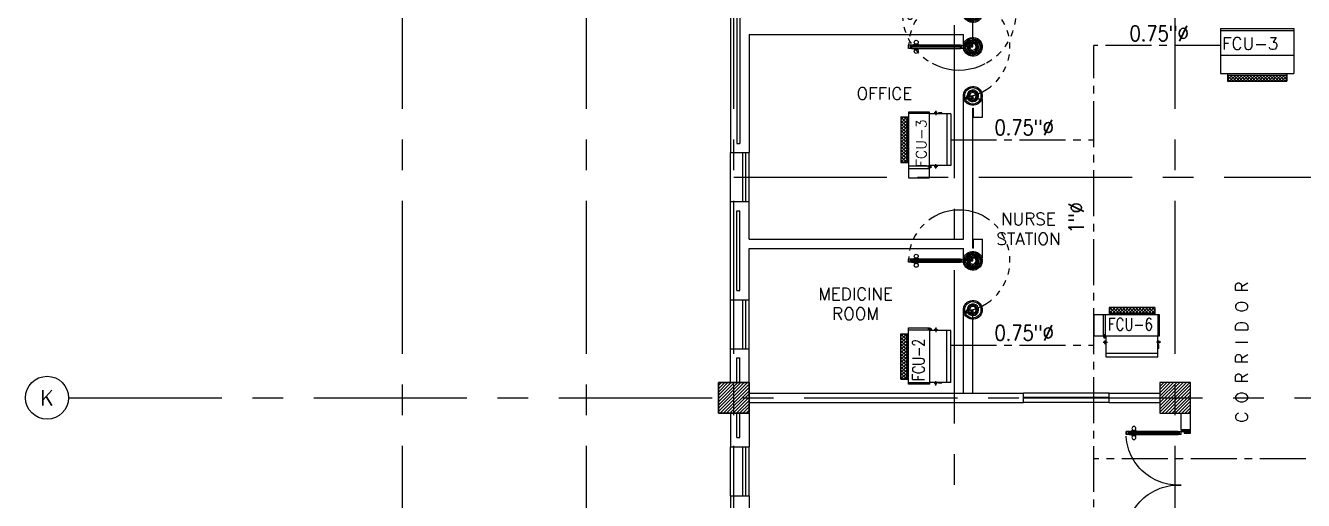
# Model space of a CAD drawing. Extents: x 417866242 to 417866861, y 43498051 to 43498155.
# Drawn here: x 417866777.72 to 417866798.56, y 43498125.16 to 43498132.91 of the extents above; entities that cross this region are included whole.
import ezdxf
from ezdxf.enums import TextEntityAlignment as Align

# ---------------------------------------------------------------- set-up
doc = ezdxf.new("R2010")
doc.units = 0
doc.header["$MEASUREMENT"] = 0
for name, pattern in [('CENTER2', [1.125, 0.75, -0.125, 0.125, -0.125]), ('CENTERX2', [4, 2.5, -0.5, 0.5, -0.5]), ('HIDDEN', [0.375, 0.25, -0.125])]:
    doc.linetypes.add(name, pattern=pattern)
doc.layers.get('0').update_dxf_attribs({"linetype": 'CONTINUOUS'})
for name, color, linetype in [('AC-CH', 6, 'CENTER2'), ('AC-CHT', 2, 'CONTINUOUS'), ('AX', 11, 'CONTINUOUS'), ('AX-CR', 7, 'CONTINUOUS'), ('AX-TXT', 2, 'CONTINUOUS'), ('AXES', 11, 'CENTERX2'), ('COL', 11, 'CONTINUOUS'), ('DOOR', 11, 'CONTINUOUS'), ('FCU', 6, 'CONTINUOUS'), ('HAT', 11, 'CONTINUOUS'), ('INSUL', 11, 'CONTINUOUS'), ('RM-NAME', 11, 'CONTINUOUS'), ('TEXTN', 2, 'CONTINUOUS'), ('WALL', 11, 'CONTINUOUS'), ('WIN', 11, 'CONTINUOUS')]:
    doc.layers.add(name, color=color, linetype=linetype)
doc.styles.add('KHRS2', font='ROMANS.shx', dxfattribs={"height": 200})
doc.styles.add('ROMANS', font='ROMANS.shx', dxfattribs={"width": 0.6})

# ---------------------------------------------------------------- blocks, each defined once
blk = doc.blocks.new('A$C1F6243B1')
at = {"layer": 'DOOR', "color": 0, "linetype": 'ByBlock'}
for p, q in [((0, 950), (0, 1000)), ((150, 1000), (0, 1000)), ((100, 950), (0, 950)), ((100, 975), (100, 950)), ((150, 975), (100, 975)), ((150, 1000), (150, 975)), ((150, 925), (150, 975)), ((200, 975), (150, 975)), ((150, 925), (200, 925)), ((180, 942), (180, 958)), ((180, 958), (200, 958)), ((200, 942), (180, 942)), ((200, 958), (200, 975)), ((200, 925), (200, 942)), ((978, 975), (978, 982)), ((978, 982), (1068, 982)), ((978, 925), (978, 918)), ((978, 918), (1068, 918)), ((990, 982), (990, 991)), ((1055, 991), (990, 991)), ((1055, 982), (990, 982)), ((990, 918), (990, 909)), ((1055, 918), (990, 918)), ((1055, 909), (990, 909)), ((1055, 982), (1055, 991)), ((1055, 918), (1055, 909)), ((1068, 975), (1068, 982)), ((1068, 925), (1068, 918)), ((1100, 975), (1100, 958)), ((1100, 975), (1150, 975)), ((1100, 958), (1120, 958)), ((1100, 942), (1100, 925)), ((1100, 942), (1120, 942)), ((1100, 925), (1150, 925)), ((1120, 958), (1120, 942)), ((1150, 975), (1150, 925)), ((1150, 925), (1150, 975)), ((100, 50), (0, 50)), ((0, 50), (0, 0)), ((0, 0), (150, 0)), ((150, 0), (0, 0)), ((100, 25), (100, 50)), ((150, 25), (100, 25)), ((150, 0), (150, 25))]:
    blk.add_line(p, q, dxfattribs=at)
at = {"layer": 'DOOR', "linetype": 'ByBlock'}
for p, q in [((0, 1000), (150, 1000)), ((200, 975), (1100, 975)), ((200, 958), (1100, 958)), ((200, 942), (1100, 942)), ((1100, 925), (200, 925))]:
    blk.add_line(p, q, dxfattribs=at)
at = {"layer": 'DOOR', "color": 9, "linetype": 'ByBlock'}
for p, q in [((0, 950), (40, 1000)), ((0, 950), (114, 1000)), ((0, 950), (100, 963)), ((0, 50), (40, 0)), ((0, 50), (114, 0)), ((0, 50), (100, 37))]:
    blk.add_line(p, q, dxfattribs=at)
at = {"layer": 'DOOR', "color": 0, "linetype": 'ByBlock'}
for centre in [(1023, 1024), (1023, 876)]:
    blk.add_circle(centre, 32.4, dxfattribs=at)
at = {"layer": 'DOOR', "color": 9, "linetype": 'ByBlock'}
for centre, radius, start, end in [((0, 950), 34.4, 0, 90), ((0, 950), 14.4, 0, 90), ((0, 950), 54.4, 0, 66.7926), ((0, 950), 74.4, 0, 42.2236), ((0, 950), 94.4, 0, 31.9818), ((0, 950), 114, 12.6226, 25.9162), ((0, 950), 134, 10.72, 21.8402), ((0, 950), 154, 13.7142, 18.8947), ((0, 50), 14.4, 270, 0), ((0, 50), 34.4, 270, 0), ((0, 50), 54.4, 293.2074, 0), ((0, 50), 74.4, 317.7764, 0), ((0, 50), 94.4, 328.0182, 0), ((0, 50), 134, 338.1598, 349.28), ((0, 50), 154, 341.1053, 346.2858)]:
    blk.add_arc(centre, radius, start, end, dxfattribs=at)
at = {"layer": 'DOOR', "linetype": 'HIDDEN', "ltscale": 0.5}
blk.add_arc((223, 950), 928, 265.5183, 1.544, dxfattribs=at)
blk = doc.blocks.new('A$C272A55A0')
at = {"layer": 'DOOR', "color": 0, "linetype": 'ByBlock'}
for p, q in [((0, 900), (0, 1050)), ((50, 1050), (0, 1050)), ((50, 950), (50, 1050)), ((1750, 950), (1750, 1050)), ((1750, 1050), (1800, 1050)), ((1800, 1050), (1800, 900)), ((0, 900), (25, 900)), ((25, 950), (50, 950)), ((25, 900), (25, 950)), ((75, 900), (25, 900)), ((25, 850), (25, 900)), ((42, 850), (25, 850)), ((58, 870), (42, 870)), ((42, 870), (42, 850)), ((58, 850), (58, 870)), ((75, 850), (58, 850)), ((75, 900), (75, 850)), ((1725, 900), (1775, 900)), ((1725, 900), (1725, 850)), ((1725, 850), (1742, 850)), ((1742, 870), (1758, 870)), ((1742, 850), (1742, 870)), ((1775, 950), (1750, 950)), ((1758, 870), (1758, 850)), ((1758, 850), (1775, 850)), ((1775, 900), (1775, 950)), ((1800, 900), (1775, 900)), ((1775, 850), (1775, 900)), ((25, 50), (42, 50)), ((25, 50), (25, 0)), ((25, 0), (75, 0)), ((75, 0), (25, 0)), ((42, 50), (42, 30)), ((42, 30), (58, 30)), ((58, 50), (75, 50)), ((58, 50), (58, 30)), ((75, 50), (75, 0)), ((1718, 160), (1709, 160)), ((1709, 95), (1709, 160)), ((1718, 95), (1709, 95)), ((1725, 173), (1718, 173)), ((1718, 173), (1718, 83)), ((1718, 95), (1718, 160)), ((1725, 83), (1718, 83)), ((1742, 50), (1725, 50)), ((1725, 50), (1725, 0)), ((1775, 0), (1725, 0)), ((1725, 0), (1775, 0)), ((1742, 50), (1742, 30)), ((1758, 30), (1742, 30)), ((1775, 50), (1758, 50)), ((1758, 50), (1758, 30)), ((1775, 173), (1782, 173)), ((1775, 83), (1782, 83)), ((1775, 50), (1775, 0)), ((1782, 173), (1782, 83)), ((1782, 160), (1791, 160)), ((1782, 95), (1782, 160)), ((1782, 95), (1791, 95)), ((1791, 95), (1791, 160))]:
    blk.add_line(p, q, dxfattribs=at)
at = {"layer": 'DOOR', "color": 9, "linetype": 'ByBlock'}
for p, q in [((50, 1050), (0, 1010)), ((50, 1050), (0, 937)), ((50, 1050), (37, 950)), ((1750, 1050), (1800, 1010)), ((1750, 1050), (1800, 937)), ((1750, 1050), (1763, 950))]:
    blk.add_line(p, q, dxfattribs=at)
at = {"layer": 'DOOR', "linetype": 'ByBlock'}
for p, q in [((25, 850), (25, 50)), ((42, 850), (42, 50)), ((58, 850), (58, 50)), ((75, 50), (75, 850)), ((1725, 50), (1725, 850)), ((1742, 850), (1742, 50)), ((1758, 850), (1758, 50)), ((1775, 850), (1775, 50))]:
    blk.add_line(p, q, dxfattribs=at)
at = {"layer": 'DOOR', "color": 0, "linetype": 'ByBlock'}
for centre in [(1676, 128), (1824, 128)]:
    blk.add_circle(centre, 32.4, dxfattribs=at)
at = {"layer": 'DOOR', "color": 9, "linetype": 'ByBlock'}
for centre, radius, start, end in [((50, 1050), 34.4, 180, 270), ((50, 1050), 14.4, 180, 270), ((1750, 1050), 14.4, 270, 0), ((1750, 1050), 34.4, 270, 0), ((50, 1050), 54.4, 203.2074, 270), ((50, 1050), 74.4, 227.7764, 270), ((50, 1050), 94.4, 238.0182, 270), ((50, 1050), 114, 244.0838, 257.3774), ((50, 1050), 134, 248.1598, 259.28), ((50, 1050), 154, 251.1053, 256.2858), ((1750, 1050), 54.4, 270, 336.7926), ((1750, 1050), 74.4, 270, 312.2236), ((1750, 1050), 94.4, 270, 301.9818), ((1750, 1050), 114, 282.6226, 295.9162), ((1750, 1050), 134, 280.72, 291.8402), ((1750, 1050), 154, 283.7142, 288.8947)]:
    blk.add_arc(centre, radius, start, end, dxfattribs=at)
at = {"layer": 'DOOR', "linetype": 'HIDDEN', "ltscale": 0.5}
for centre, start, end in [((50, 851), 268.3174, 3.2965), ((1750, 851), 176.7035, 271.6826)]:
    blk.add_arc(centre, 851, start, end, dxfattribs=at)
at = {"layer": 'WALL', "linetype": 'ByBlock'}
blk.add_line((1800, 900), (1800, 1050), dxfattribs=at)
blk = doc.blocks.new('DOOR90')
at = {"layer": 'DOOR', "color": 7, "linetype": 'ByBlock'}
for p, q in [((-150, 0), (0, 0)), ((-150, 0), (-150, -25)), ((0, -50), (-114, 0)), ((0, -50), (-40, 0)), ((0, -50), (0, 0)), ((-1000, -25), (-1050, -25)), ((-1050, -75), (-1050, -25)), ((-1050, -25), (-1050, -75)), ((-1000, -75), (-1050, -75)), ((-1000, -42), (-1020, -42)), ((-1020, -42), (-1020, -58)), ((-1000, -58), (-1020, -58)), ((-1000, -25), (-1000, -42)), ((-1000, -58), (-1000, -75)), ((-878, -18), (-968, -18)), ((-968, -25), (-968, -18)), ((-968, -75), (-968, -82)), ((-878, -82), (-968, -82)), ((-955, -9), (-890, -9)), ((-955, -18), (-955, -9)), ((-955, -18), (-890, -18)), ((-955, -82), (-890, -82)), ((-955, -82), (-955, -91)), ((-955, -91), (-890, -91)), ((-890, -18), (-890, -9)), ((-890, -82), (-890, -91)), ((-878, -25), (-878, -18)), ((-878, -75), (-878, -82)), ((-200, -25), (-150, -25)), ((-200, -42), (-200, -25)), ((-180, -42), (-200, -42)), ((-200, -58), (-180, -58)), ((-200, -75), (-200, -58)), ((-150, -75), (-200, -75)), ((-180, -58), (-180, -42)), ((-150, -25), (-100, -25)), ((-150, -75), (-150, -25)), ((-100, -25), (-100, -50)), ((0, -50), (-100, -37)), ((-100, -50), (0, -50)), ((-150, -875), (-100, -875)), ((-150, -900), (-150, -875)), ((-150, -900), (0, -900)), ((0, -900), (-150, -900)), ((0, -850), (-114, -900)), ((-100, -875), (-100, -850)), ((0, -850), (-100, -863)), ((-100, -850), (0, -850)), ((0, -850), (-40, -900)), ((0, -850), (0, -900))]:
    blk.add_line(p, q, dxfattribs=at)
at = {"layer": 'DOOR', "linetype": 'ByBlock'}
for p, q in [((-200, -25), (-1000, -25)), ((-200, -42), (-1000, -42)), ((-200, -58), (-1000, -58)), ((-1000, -75), (-200, -75))]:
    blk.add_line(p, q, dxfattribs=at)
at = {"layer": 'DOOR', "color": 7, "linetype": 'ByBlock'}
for centre in [(-923, 24), (-923, -124)]:
    blk.add_circle(centre, 32.4, dxfattribs=at)
for centre, radius, start, end in [((0, -50), 154, 161.1053, 166.2858), ((0, -50), 94.4, 148.0182, 180), ((0, -50), 134, 158.1598, 169.28), ((0, -50), 114, 154.0838, 167.3774), ((0, -50), 74.4, 137.7764, 180), ((0, -50), 54.4, 113.2074, 180), ((0, -50), 34.4, 90, 180), ((0, -50), 14.4, 90, 180), ((0, -850), 154, 193.7142, 198.8947), ((0, -850), 134, 190.72, 201.8402), ((0, -850), 94.4, 180, 211.9818), ((0, -850), 74.4, 180, 222.2236), ((0, -850), 54.4, 180, 246.7926), ((0, -850), 34.4, 180, 270), ((0, -850), 14.4, 180, 270)]:
    blk.add_arc(centre, radius, start, end, dxfattribs=at)
at = {"layer": 'DOOR', "linetype": 'HIDDEN', "ltscale": 0.5}
blk.add_arc((-222, -50), 828, 178.2701, 275.003, dxfattribs=at)
blk = doc.blocks.new('AXL')
at = {"layer": 'AX-CR'}
blk.add_circle((-350, 0), 350, dxfattribs=at)
at = {"layer": 'AX-TXT', "style": 'ROMANS'}
blk.add_attdef('AX', text='', height=250, dxfattribs=at).set_placement((-350, 0), align=Align.MIDDLE)
blk = doc.blocks.new('RM1')
at = {"layer": 'RM-NAME', "style": 'ROMANS'}
for tag, p in [('ROOMNAME1', (0, 324)), ('ROOMNAME2', (0, 0))]:
    blk.add_attdef(tag, text='', height=200, dxfattribs=at).set_placement(p, align=Align.MIDDLE)
blk = doc.blocks.new('*X91')
at = {"color": 0}
for p, q in [((31339, 162702), (31827, 163190)), ((31339, 162755), (31774, 163190)), ((31339, 162808), (31721, 163190)), ((31339, 162861), (31668, 163190)), ((31339, 162914), (31615, 163190)), ((31339, 162967), (31562, 163190)), ((31339, 163020), (31509, 163190)), ((31339, 163073), (31456, 163190)), ((31339, 163126), (31403, 163190)), ((31339, 163179), (31350, 163190)), ((31380, 162690), (31839, 163149)), ((31433, 162690), (31839, 163096)), ((31486, 162690), (31839, 163043)), ((31539, 162690), (31839, 162990)), ((31592, 162690), (31839, 162937)), ((31645, 162690), (31839, 162884)), ((31698, 162690), (31839, 162831)), ((31751, 162690), (31839, 162778)), ((31804, 162690), (31839, 162725))]:
    blk.add_line(p, q, dxfattribs=at)
blk = doc.blocks.new('*X90')
at = {"color": 0}
for p, q in [((24139, 162714), (24614, 163190)), ((24139, 162768), (24561, 163190)), ((24139, 162821), (24508, 163190)), ((24139, 162874), (24455, 163190)), ((24139, 162927), (24402, 163190)), ((24139, 162980), (24349, 163190)), ((24139, 163033), (24296, 163190)), ((24139, 163086), (24243, 163190)), ((24139, 163139), (24190, 163190)), ((24168, 162690), (24639, 163161)), ((24221, 162690), (24639, 163108)), ((24274, 162690), (24639, 163055)), ((24327, 162690), (24639, 163002)), ((24380, 162690), (24639, 162949)), ((24433, 162690), (24639, 162896)), ((24486, 162690), (24639, 162843)), ((24539, 162690), (24639, 162790)), ((24592, 162690), (24639, 162737))]:
    blk.add_line(p, q, dxfattribs=at)
blk = doc.blocks.new('COL50')
at = {"layer": 'COL'}
blk.add_lwpolyline([(-250, 250), (-250, -250), (250, -250), (250, 250)], close=True, dxfattribs=at)
blk = doc.blocks.new('*X39')
at = {"color": 0}
for p, q in [((16890, -2467), (16943, -2414)), ((16890, -2520), (16990, -2420)), ((16990, -2565), (16890, -2465)), ((16890, -2573), (16990, -2473)), ((16990, -2512), (16892, -2414)), ((16990, -2459), (16945, -2414)), ((16990, -2619), (16890, -2519)), ((16890, -2626), (16990, -2526)), ((16990, -2672), (16890, -2572)), ((16890, -2679), (16990, -2579)), ((16990, -2725), (16890, -2625)), ((16890, -2732), (16990, -2632)), ((16990, -2778), (16890, -2678)), ((16890, -2785), (16990, -2685)), ((16990, -2831), (16890, -2731)), ((16890, -2838), (16990, -2738)), ((16990, -2884), (16890, -2784)), ((16890, -2891), (16990, -2791)), ((16990, -2937), (16890, -2837)), ((16890, -2944), (16990, -2844)), ((16990, -2990), (16890, -2890)), ((16890, -2997), (16990, -2897)), ((16990, -3043), (16890, -2943)), ((16890, -3050), (16990, -2950)), ((16990, -3096), (16890, -2996)), ((16890, -3103), (16990, -3003)), ((16990, -3149), (16890, -3049)), ((16944, -3155), (16890, -3102)), ((16892, -3155), (16990, -3056)), ((16945, -3155), (16990, -3109))]:
    blk.add_line(p, q, dxfattribs=at)
blk = doc.blocks.new('WHE06')
at = {"color": 6}
for p, q in [((0, -422), (0, 422)), ((0, 422), (346, 422)), ((346, 469), (346, -451)), ((689, 469), (346, 469)), ((689, -451), (689, 469)), ((0, -422), (346, -422)), ((346, -451), (689, -451))]:
    blk.add_line(p, q, dxfattribs=at)
at = {"color": 3}
for p, q in [((60, -422), (60, 422)), ((212, 437), (269, 437)), ((232, 452), (232, 422)), ((232, 452), (252, 452)), ((242, 472), (242, 399)), ((252, 452), (252, 422)), ((305, 448), (373, 448)), ((321, 458), (321, 438)), ((321, 458), (346, 458)), ((321, 438), (346, 438)), ((689, 622), (346, 622)), ((346, 622), (346, 469)), ((346, 430), (689, 430)), ((689, 469), (689, 622)), ((811, 371), (689, 371)), ((711, -371), (711, 371)), ((811, -371), (811, 371)), ((242, -472), (242, -399)), ((811, -371), (689, -371)), ((142, -437), (142, -422)), ((142, -437), (197, -437)), ((197, -437), (197, -422)), ((221, -437), (269, -437)), ((232, -452), (232, -422)), ((232, -452), (252, -452)), ((252, -452), (252, -422)), ((346, -430), (689, -430))]:
    blk.add_line(p, q, dxfattribs=at)
at = {"color": 11}
blk.add_blockref('*X39', (-16179, 2784), dxfattribs=at)
blk = doc.blocks.new('*X132')
at = {"color": 0}
for p, q in [((-750, 2538), (-672, 2616)), ((-750, 2591), (-725, 2616)), ((-660, 2516), (-750, 2606)), ((-713, 2516), (-750, 2553)), ((-719, 2516), (-619, 2616)), ((-607, 2516), (-707, 2616)), ((-666, 2516), (-566, 2616)), ((-554, 2516), (-654, 2616)), ((-613, 2516), (-513, 2616)), ((-501, 2516), (-601, 2616)), ((-560, 2516), (-460, 2616)), ((-448, 2516), (-548, 2616)), ((-507, 2516), (-407, 2616)), ((-394, 2516), (-494, 2616)), ((-454, 2516), (-354, 2616)), ((-341, 2516), (-441, 2616)), ((-401, 2516), (-301, 2616)), ((-288, 2516), (-388, 2616)), ((-348, 2516), (-248, 2616)), ((-235, 2516), (-335, 2616)), ((-295, 2516), (-195, 2616)), ((-182, 2516), (-282, 2616)), ((-242, 2516), (-142, 2616)), ((-129, 2516), (-229, 2616)), ((-189, 2516), (-89, 2616)), ((-76, 2516), (-176, 2616)), ((-136, 2516), (-36, 2616)), ((-23, 2516), (-123, 2616)), ((-83, 2516), (17, 2616)), ((30, 2516), (-70, 2616)), ((-30, 2516), (70, 2616)), ((83, 2516), (-17, 2616)), ((23, 2516), (123, 2616)), ((136, 2516), (36, 2616)), ((76, 2516), (176, 2616)), ((189, 2516), (89, 2616)), ((129, 2516), (215, 2601)), ((215, 2543), (142, 2616)), ((182, 2516), (215, 2548)), ((215, 2596), (195, 2616))]:
    blk.add_line(p, q, dxfattribs=at)
blk = doc.blocks.new('*X131')
at = {"color": 0}
for p, q in [((16890, -2467), (16943, -2414)), ((16890, -2520), (16990, -2420)), ((16990, -2565), (16890, -2465)), ((16890, -2573), (16990, -2473)), ((16990, -2512), (16892, -2414)), ((16990, -2459), (16945, -2414)), ((16990, -2619), (16890, -2519)), ((16890, -2626), (16990, -2526)), ((16990, -2672), (16890, -2572)), ((16890, -2679), (16990, -2579)), ((16990, -2725), (16890, -2625)), ((16890, -2732), (16990, -2632)), ((16990, -2778), (16890, -2678)), ((16890, -2785), (16990, -2685)), ((16990, -2831), (16890, -2731)), ((16890, -2838), (16990, -2738)), ((16990, -2884), (16890, -2784)), ((16890, -2891), (16990, -2791)), ((16990, -2937), (16890, -2837)), ((16890, -2944), (16990, -2844)), ((16990, -2990), (16890, -2890)), ((16890, -2997), (16990, -2897)), ((16990, -3043), (16890, -2943)), ((16890, -3050), (16990, -2950)), ((16990, -3096), (16890, -2996)), ((16890, -3103), (16990, -3003)), ((16990, -3149), (16890, -3049)), ((16944, -3155), (16890, -3102)), ((16892, -3155), (16990, -3056)), ((16945, -3155), (16990, -3109))]:
    blk.add_line(p, q, dxfattribs=at)

msp = doc.modelspace()

# ---------------------------------------------------------------- linework, layer by layer
at = {"layer": 'AC-CH'}
for p, q in [((417866795.143, 43498094.928), (417866795.143, 43498132.585)), ((417866797.21, 43498132.585), (417866795.143, 43498132.585)), ((417866792.807, 43498131.05), (417866795.143, 43498131.05)), ((417866792.807, 43498127.698), (417866795.143, 43498127.698)), ((417866803.101, 43498125.842), (417866795.143, 43498125.842))]:
    msp.add_line(p, q, dxfattribs=at)
at = {"layer": 'AXES'}
for p, q in [((417866783.868, 43498075.555), (417866783.868, 43498154.033)), ((417866786.868, 43498075.555), (417866786.868, 43498154.033)), ((417866789.268, 43498075.555), (417866789.268, 43498154.033)), ((417866796.468, 43498075.555), (417866796.468, 43498154.033)), ((417866792.868, 43498082.42), (417866792.868, 43498141.24)), ((417866789.268, 43498130.44), (417866847.508, 43498130.44)), ((417866778.417, 43498126.84), (417866847.508, 43498126.84))]:
    msp.add_line(p, q, dxfattribs=at)
at = {"layer": 'FCU', "color": 7}
for p, q in [((417866797.21, 43498132.866), (417866797.21, 43498132.129)), ((417866797.21, 43498132.866), (417866798.404, 43498132.866)), ((417866797.21, 43498132.834), (417866798.404, 43498132.834)), ((417866798.404, 43498132.866), (417866798.404, 43498132.129)), ((417866797.21, 43498132.429), (417866798.404, 43498132.429)), ((417866797.21, 43498132.129), (417866798.404, 43498132.129)), ((417866797.325, 43498132.129), (417866797.325, 43498132.004)), ((417866797.325, 43498132.104), (417866798.29, 43498132.104)), ((417866798.29, 43498132.129), (417866798.29, 43498132.004)), ((417866797.325, 43498132.004), (417866798.29, 43498132.004)), ((417866792.118, 43498127.982), (417866792.461, 43498127.982)), ((417866792.118, 43498127.062), (417866792.118, 43498127.982)), ((417866792.461, 43498127.943), (417866792.118, 43498127.943)), ((417866792.502, 43498127.96), (417866792.433, 43498127.96)), ((417866792.461, 43498127.982), (417866792.461, 43498127.062)), ((417866792.486, 43498127.97), (417866792.461, 43498127.97)), ((417866792.486, 43498127.95), (417866792.461, 43498127.95)), ((417866792.807, 43498127.935), (417866792.461, 43498127.935)), ((417866792.486, 43498127.97), (417866792.486, 43498127.95)), ((417866792.594, 43498127.95), (417866792.538, 43498127.95)), ((417866792.555, 43498127.965), (417866792.555, 43498127.935)), ((417866792.575, 43498127.965), (417866792.555, 43498127.965)), ((417866792.565, 43498127.985), (417866792.565, 43498127.912)), ((417866792.575, 43498127.965), (417866792.575, 43498127.935)), ((417866792.746, 43498127.091), (417866792.746, 43498127.935)), ((417866792.807, 43498127.091), (417866792.807, 43498127.935)), ((417866791.996, 43498127.142), (417866791.996, 43498127.883)), ((417866791.996, 43498127.883), (417866792.118, 43498127.883)), ((417866792.096, 43498127.142), (417866792.096, 43498127.883)), ((417866791.996, 43498127.142), (417866792.118, 43498127.142)), ((417866792.461, 43498127.082), (417866792.118, 43498127.082)), ((417866792.807, 43498127.091), (417866792.461, 43498127.091)), ((417866792.585, 43498127.076), (417866792.538, 43498127.076)), ((417866792.555, 43498127.061), (417866792.555, 43498127.091)), ((417866792.565, 43498127.041), (417866792.565, 43498127.113)), ((417866792.575, 43498127.061), (417866792.575, 43498127.091)), ((417866792.61, 43498127.076), (417866792.61, 43498127.091)), ((417866792.665, 43498127.076), (417866792.61, 43498127.076)), ((417866792.665, 43498127.076), (417866792.665, 43498127.091)), ((417866792.461, 43498127.062), (417866792.118, 43498127.062)), ((417866792.575, 43498127.061), (417866792.555, 43498127.061))]:
    msp.add_line(p, q, dxfattribs=at)
at = {"layer": 'FCU', "color": 6}
for p, q in [((417866797.21, 43498132.866), (417866797.21, 43498132.129)), ((417866797.21, 43498132.866), (417866798.404, 43498132.866)), ((417866798.404, 43498132.866), (417866798.404, 43498132.129)), ((417866797.21, 43498132.429), (417866798.404, 43498132.429)), ((417866797.21, 43498132.129), (417866798.404, 43498132.129)), ((417866792.118, 43498127.982), (417866792.461, 43498127.982)), ((417866792.118, 43498127.062), (417866792.118, 43498127.982)), ((417866792.461, 43498127.982), (417866792.461, 43498127.062)), ((417866792.807, 43498127.935), (417866792.461, 43498127.935)), ((417866792.807, 43498127.091), (417866792.807, 43498127.935)), ((417866792.807, 43498127.091), (417866792.461, 43498127.091)), ((417866792.461, 43498127.062), (417866792.118, 43498127.062))]:
    msp.add_line(p, q, dxfattribs=at)
at = {"layer": 'FCU', "color": 3}
for p, q in [((417866797.21, 43498132.834), (417866798.404, 43498132.834)), ((417866797.325, 43498132.129), (417866797.325, 43498132.004)), ((417866797.325, 43498132.104), (417866798.29, 43498132.104)), ((417866798.29, 43498132.129), (417866798.29, 43498132.004)), ((417866797.325, 43498132.004), (417866798.29, 43498132.004)), ((417866792.461, 43498127.943), (417866792.118, 43498127.943)), ((417866792.502, 43498127.96), (417866792.433, 43498127.96)), ((417866792.486, 43498127.97), (417866792.461, 43498127.97)), ((417866792.486, 43498127.95), (417866792.461, 43498127.95)), ((417866792.486, 43498127.97), (417866792.486, 43498127.95)), ((417866792.594, 43498127.95), (417866792.538, 43498127.95)), ((417866792.555, 43498127.965), (417866792.555, 43498127.935)), ((417866792.575, 43498127.965), (417866792.555, 43498127.965)), ((417866792.565, 43498127.985), (417866792.565, 43498127.912)), ((417866792.575, 43498127.965), (417866792.575, 43498127.935)), ((417866792.746, 43498127.091), (417866792.746, 43498127.935)), ((417866791.996, 43498127.142), (417866791.996, 43498127.883)), ((417866791.996, 43498127.883), (417866792.118, 43498127.883)), ((417866792.096, 43498127.142), (417866792.096, 43498127.883)), ((417866791.996, 43498127.142), (417866792.118, 43498127.142)), ((417866792.461, 43498127.082), (417866792.118, 43498127.082)), ((417866792.585, 43498127.076), (417866792.538, 43498127.076)), ((417866792.555, 43498127.061), (417866792.555, 43498127.091)), ((417866792.565, 43498127.041), (417866792.565, 43498127.113)), ((417866792.575, 43498127.061), (417866792.575, 43498127.091)), ((417866792.61, 43498127.076), (417866792.61, 43498127.091)), ((417866792.665, 43498127.076), (417866792.61, 43498127.076)), ((417866792.665, 43498127.076), (417866792.665, 43498127.091)), ((417866792.575, 43498127.061), (417866792.555, 43498127.061))]:
    msp.add_line(p, q, dxfattribs=at)
at = {"layer": 'INSUL'}
for p, q in [((417866789.318, 43498133.79), (417866789.318, 43498130.99)), ((417866789.368, 43498133.79), (417866789.368, 43498130.99)), ((417866789.318, 43498130.99), (417866789.368, 43498130.99)), ((417866789.318, 43498128.59), (417866789.318, 43498129.89)), ((417866789.318, 43498129.89), (417866789.368, 43498129.89)), ((417866789.368, 43498128.59), (417866789.368, 43498129.89)), ((417866789.318, 43498128.59), (417866789.368, 43498128.59)), ((417866789.318, 43498127.49), (417866789.368, 43498127.49)), ((417866789.318, 43498127.09), (417866789.318, 43498127.49)), ((417866789.368, 43498127.09), (417866789.368, 43498127.49)), ((417866789.318, 43498126.19), (417866789.318, 43498126.59)), ((417866789.368, 43498126.19), (417866789.368, 43498126.59)), ((417866789.318, 43498126.19), (417866789.368, 43498126.19))]:
    msp.add_line(p, q, dxfattribs=at)
at = {"layer": 'WALL'}
for p, q in [((417866789.218, 43498133.79), (417866789.218, 43498130.84)), ((417866793.168, 43498132.615), (417866793.168, 43498133.065)), ((417866789.518, 43498132.765), (417866789.518, 43498130.84)), ((417866789.518, 43498132.765), (417866793.018, 43498132.765)), ((417866793.018, 43498132.615), (417866793.018, 43498132.765)), ((417866793.018, 43498131.715), (417866793.328, 43498131.715)), ((417866793.018, 43498129.425), (417866793.018, 43498131.715)), ((417866793.328, 43498131.415), (417866793.328, 43498131.715)), ((417866793.168, 43498129.278), (417866793.169, 43498131.565)), ((417866793.169, 43498131.565), (417866793.179, 43498131.565)), ((417866793.179, 43498131.415), (417866793.179, 43498131.565)), ((417866793.179, 43498131.415), (417866793.328, 43498131.415)), ((417866789.218, 43498130.84), (417866789.518, 43498130.84)), ((417866789.218, 43498128.44), (417866789.218, 43498130.04)), ((417866789.218, 43498130.04), (417866789.518, 43498130.04)), ((417866789.518, 43498129.425), (417866789.518, 43498130.04)), ((417866789.518, 43498129.425), (417866793.018, 43498129.425)), ((417866793.178, 43498129.278), (417866793.178, 43498129.425)), ((417866793.178, 43498129.425), (417866793.328, 43498129.425)), ((417866793.328, 43498129.125), (417866793.328, 43498129.425)), ((417866789.518, 43498128.44), (417866789.518, 43498129.275)), ((417866789.518, 43498129.275), (417866793.018, 43498129.275)), ((417866793.018, 43498129.125), (417866793.018, 43498129.275)), ((417866793.178, 43498129.278), (417866793.168, 43498129.278)), ((417866793.018, 43498129.125), (417866793.328, 43498129.125)), ((417866789.218, 43498128.44), (417866789.518, 43498128.44)), ((417866793.018, 43498126.911), (417866793.018, 43498128.225)), ((417866793.018, 43498128.225), (417866793.168, 43498128.225)), ((417866793.168, 43498126.911), (417866793.168, 43498128.225)), ((417866789.218, 43498127.64), (417866789.518, 43498127.64)), ((417866789.218, 43498127.09), (417866789.218, 43498127.64)), ((417866789.518, 43498127.09), (417866789.518, 43498127.64)), ((417866789.518, 43498126.915), (417866793.993, 43498126.915)), ((417866793.993, 43498126.765), (417866793.993, 43498126.915)), ((417866795.393, 43498126.765), (417866795.393, 43498126.915)), ((417866795.393, 43498126.915), (417866796.218, 43498126.915)), ((417866789.518, 43498126.765), (417866793.993, 43498126.765)), ((417866795.393, 43498126.765), (417866796.218, 43498126.765)), ((417866789.218, 43498126.59), (417866789.218, 43498126.04)), ((417866789.518, 43498126.59), (417866789.518, 43498126.04)), ((417866796.568, 43498126.315), (417866796.568, 43498126.59)), ((417866796.718, 43498126.315), (417866796.718, 43498126.59)), ((417866789.218, 43498126.04), (417866789.518, 43498126.04)), ((417866789.218, 43498125.24), (417866789.218, 43498123.64)), ((417866789.218, 43498125.24), (417866789.518, 43498125.24)), ((417866789.518, 43498125.24), (417866789.518, 43498123.64))]:
    msp.add_line(p, q, dxfattribs=at)
at = {"layer": 'WALL', "linetype": 'ByBlock'}
msp.add_line((417866793.168, 43498132.615), (417866793.018, 43498132.615), dxfattribs=at)
at = {"layer": 'WALL', "linetype": 'ByBlock', "ltscale": 0.3}
for points in [[(417866789.018, 43498127.09), (417866789.518, 43498127.09), (417866789.518, 43498126.59), (417866789.018, 43498126.59)], [(417866796.218, 43498126.59), (417866796.718, 43498126.59), (417866796.718, 43498127.09), (417866796.218, 43498127.09)]]:
    msp.add_lwpolyline(points, close=True, dxfattribs=at)
at = {"layer": 'WIN'}
for p, q in [((417866789.218, 43498130.04), (417866789.218, 43498130.84)), ((417866789.418, 43498130.04), (417866789.418, 43498130.84)), ((417866789.468, 43498130.04), (417866789.468, 43498130.84)), ((417866789.518, 43498130.04), (417866789.518, 43498130.84)), ((417866789.218, 43498127.64), (417866789.218, 43498128.44)), ((417866789.418, 43498127.64), (417866789.418, 43498128.44)), ((417866789.468, 43498127.64), (417866789.468, 43498128.44)), ((417866789.518, 43498127.64), (417866789.518, 43498128.44)), ((417866795.393, 43498126.915), (417866793.993, 43498126.915)), ((417866795.393, 43498126.845), (417866793.993, 43498126.845)), ((417866795.393, 43498126.835), (417866793.993, 43498126.835)), ((417866795.393, 43498126.765), (417866793.993, 43498126.765)), ((417866789.218, 43498125.24), (417866789.218, 43498126.04)), ((417866789.418, 43498125.24), (417866789.418, 43498126.04)), ((417866789.468, 43498125.24), (417866789.468, 43498126.04)), ((417866789.518, 43498125.24), (417866789.518, 43498126.04))]:
    msp.add_line(p, q, dxfattribs=at)

# ---------------------------------------------------------------- block references
at = {"layer": 'AX', "xscale": 0.0009999871253967285, "yscale": 0.001000002026557922, "zscale": 0.001}
msp.add_blockref('AXL', (417866778.417, 43498126.84), dxfattribs=at).add_auto_attribs({'AX': 'K'})
at = {"layer": 'COL', "xscale": 0.0009999871253967285, "yscale": 0.001000002026557922, "zscale": 0.001}
for p in [(417866789.268, 43498126.84), (417866796.468, 43498126.84)]:
    msp.add_blockref('COL50', p, dxfattribs=at)
at = {"layer": 'DOOR', "color": 0, "linetype": 'ByBlock', "yscale": 0.001000002026557922, "zscale": 0.001}
for name, p, xscale, rotation in [('A$C1F6243B1', (417866793.168, 43498134.065), 0.0009999871253967285, 180), ('A$C272A55A0', (417866795.668, 43498124.515), -0.001000002026557922, 270)]:
    msp.add_blockref(name, p, dxfattribs=dict(at, xscale=xscale, rotation=rotation))
at = {"layer": 'DOOR', "color": 0, "linetype": 'ByBlock', "ltscale": 0.3, "xscale": 0.0009999871253967285, "yscale": 0.001000002026557922, "zscale": 0.001}
for p in [(417866793.168, 43498132.615), (417866793.168, 43498129.125)]:
    msp.add_blockref('DOOR90', p, dxfattribs=at)
at = {"layer": 'FCU', "color": 11, "xscale": 0.0009999871253967285, "yscale": 0.001000002026557922, "zscale": 0.001}
msp.add_blockref('*X132', (417866798.075, 43498129.488), dxfattribs=at)
at = {"layer": 'FCU', "linetype": 'ByBlock', "yscale": 0.001000002026557922, "zscale": 0.001}
for p, xscale, rotation in [((417866792.807, 43498131.05), 0.0009999871253967285, 180), ((417866795.764, 43498127.504), 0.001000002026557922, 90)]:
    msp.add_blockref('WHE06', p, dxfattribs=dict(at, xscale=xscale, rotation=rotation))
at = {"layer": 'FCU', "color": 11, "extrusion": (0, 0, -1), "xscale": 0.0009999871253967285, "yscale": 0.001000002026557922, "zscale": -0.001}
msp.add_blockref('*X131', (-417866808.986, 43498130.297), dxfattribs=at)
at = {"layer": 'HAT', "xscale": 0.0009999871253967285, "yscale": 0.001000002026557922, "zscale": 0.001}
for name in ['*X90', '*X91']:
    msp.add_blockref(name, (417866764.879, 43497963.9), dxfattribs=at)
at = {"layer": 'RM-NAME'}
ref = msp.add_blockref('RM1', (417866791.728, 43498131.804), dxfattribs=dict(at, xscale=0.0009999871253967285, yscale=0.001000002026557922, zscale=0.001))
ref.add_attrib('ROOMNAME2', 'OFFICE', dxfattribs={"height": 0.2, "style": 'ROMANS'}).set_placement((417866791.728, 43498131.804), align=Align.MIDDLE)
ref = msp.add_blockref('RM1', (417866794.076, 43498129.433), dxfattribs=dict(at, xscale=0.0009999871253967285, yscale=0.001000002026557922, zscale=0.001))
ref.add_attrib('ROOMNAME2', 'STATION', dxfattribs={"height": 0.2, "style": 'ROMANS'}).set_placement((417866794.076, 43498129.433), align=Align.MIDDLE)
ref.add_attrib('ROOMNAME1', 'NURSE', dxfattribs={"height": 0.2, "style": 'ROMANS'}).set_placement((417866794.076, 43498129.757), align=Align.MIDDLE)
ref = msp.add_blockref('RM1', (417866791.256, 43498128.21), dxfattribs=dict(at, xscale=0.0009999871253967285, yscale=0.001000002026557922, zscale=0.001))
ref.add_attrib('ROOMNAME2', 'ROOM', dxfattribs={"height": 0.2, "style": 'ROMANS'}).set_placement((417866791.256, 43498128.21), align=Align.MIDDLE)
ref.add_attrib('ROOMNAME1', 'MEDICINE', dxfattribs={"height": 0.2, "style": 'ROMANS'}).set_placement((417866791.256, 43498128.534), align=Align.MIDDLE)
ref = msp.add_blockref('RM1', (417866797.554, 43498127.586), dxfattribs=dict(at, xscale=0.001000002026557922, yscale=0.001000002026557922, zscale=0.001, rotation=90))
ref.add_attrib('ROOMNAME2', 'C O R R I D O R', dxfattribs={"height": 0.2, "rotation": 90, "style": 'ROMANS'}).set_placement((417866797.554, 43498127.586), align=Align.MIDDLE)

# ---------------------------------------------------------------- texts
at = {"layer": 'AC-CHT', "style": 'KHRS2', "width": 0.85}
for p in [(417866796.209, 43498132.785), (417866794.007, 43498131.25), (417866794.007, 43498127.898)]:
    msp.add_text('0.75"%%C', height=0.25, dxfattribs=at).set_placement(p, align=Align.MIDDLE)
msp.add_text('1"%%C', height=0.25, rotation=90, dxfattribs=at).set_placement((417866794.856, 43498129.776), align=Align.MIDDLE)
at = {"layer": 'TEXTN', "style": 'ROMANS'}
msp.add_text('FCU-3', height=0.2, dxfattribs=at).set_placement((417866797.234, 43498132.519))
msp.add_text('FCU-3', height=0.17, rotation=90, dxfattribs=at).set_placement((417866792.412, 43498130.602))
at = {"layer": 'TEXTN', "style": 'ROMANS', "width": 0.8}
msp.add_text('FCU-6', height=0.2, dxfattribs=at).set_placement((417866795.373, 43498127.939))
at = {"layer": 'TEXTN', "style": 'ROMANS', "width": 0.75}
msp.add_text('FCU-2', height=0.2, rotation=90, dxfattribs=at).set_placement((417866792.382, 43498127.114))

doc.saveas('drawing.dxf')
